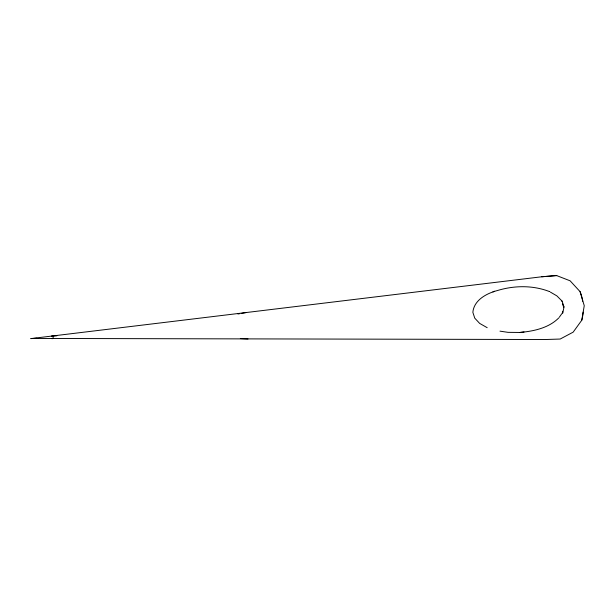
<?xml version="1.0" encoding="UTF-8"?>
<svg xmlns="http://www.w3.org/2000/svg" width="615" height="615" viewBox="0 0 615 615"><rect width="100%" height="100%" fill="white"/><g stroke="black" fill="none" stroke-linecap="round" stroke-linejoin="round"><path stroke-width="0.92" d="M33.625 338.442L545.474 339.511L560.173 339.042L573.165 332.146L581.775 320.223L584.25 305.716L580.076 291.625L570.113 280.809L556.398 275.489L541.746 276.773L30.75 338.611L36.969 338.242M550.317 292.056L556.883 295.892L562.102 301.112L564.001 306.931L562.802 312.935L562.325 312.981L562.671 311.252M559.404 317.102L561.841 313.665M558.912 317.786C548.788 328.072 533.72 331.216 519.821 332.477M487.195 327.695L479.654 323.398L474.765 318.163L472.858 312.343C473.942 300.028 486.742 293.293 497.573 290.495C514.371 285.391 533.013 285.16 549.495 291.579L549.479 291.579M492.915 291.933L494.56 291.233M524.034 331.946L519.821 332.461L508.013 332.346L499.987 331.147M563.501 306.985L564.001 306.931L563.494 306.931M541.746 276.773L556.767 275.635M56.834 335.805L51.545 336.151L53.028 336.067L53.174 338.496L51.691 338.588L52.821 338.642M561.641 301.135L562.102 301.112M562.341 312.958L562.802 312.935M562.441 303.618L563.232 306.109M237.951 313.996A270.554 9.233 -8.7 0 1 239.819 313.665M241.703 313.335A270.554 9.233 -8.7 0 1 246.446 312.505M248.014 338.988A270.554 9.248 1.9 0 1 240.35 338.565M580.076 291.625A40.436 35.347 86.7 0 1 582.72 301.25M583.158 312.143A40.436 35.347 86.7 0 1 581.775 320.223"/></g></svg>
